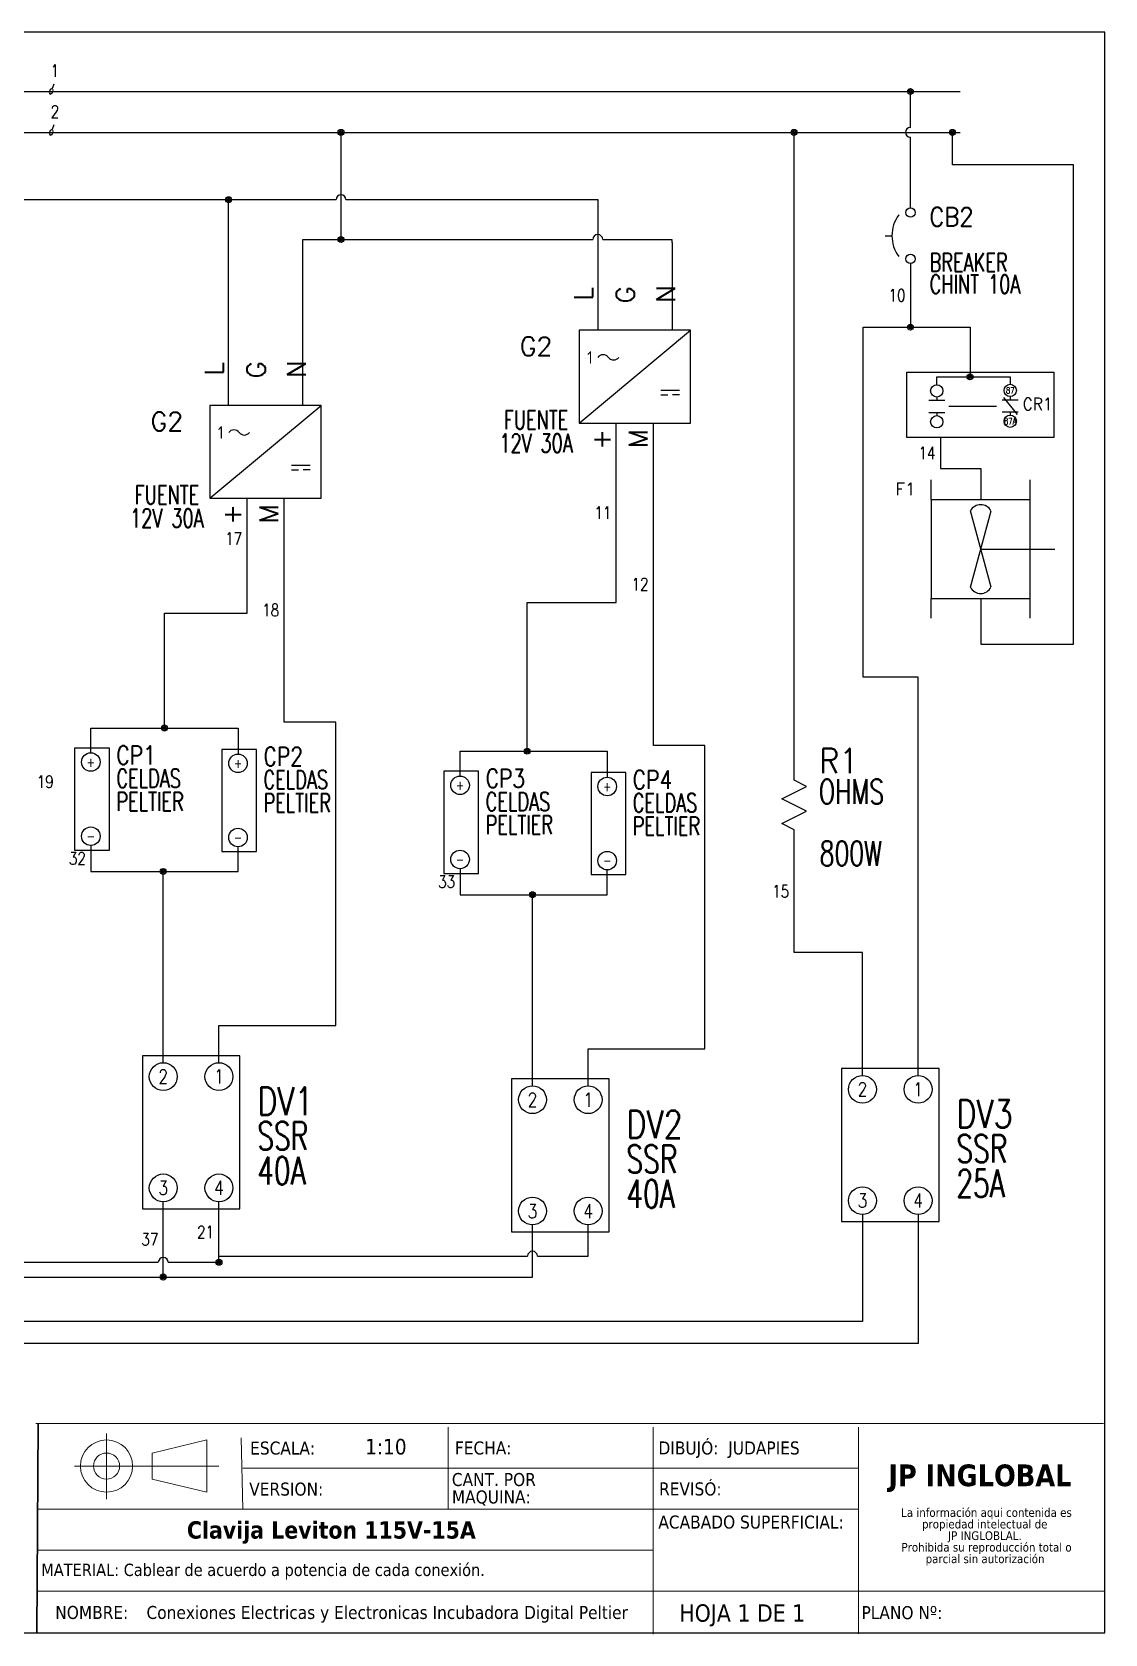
# Model space of a CAD drawing. Header units: millimetres. Extents: x 123.5 to 144.3, y 105.4 to 121.6.
# Drawn here: x 133.41 to 144.26, y 105.39 to 121.59 of the extents above; entities that cross this region are included whole.
import ezdxf
from ezdxf.enums import TextEntityAlignment as Align

# ---------------------------------------------------------------- set-up
doc = ezdxf.new("R2010")
doc.units = ezdxf.units.MM
doc.linetypes.add('CENTERX2', pattern=[20.32, 12.7, -2.54, 2.54, -2.54])
doc.linetypes.add('HIDDEN2', pattern=[0.1875, 0.125, -0.0625])
for name, color, linetype in [('BLK_12AWG', 7, 'Continuous'), ('CONTORNO', 179, 'Continuous'), ('DESC', 250, 'Continuous'), ('LINK', 9, 'Continuous'), ('MISC', 7, 'Continuous'), ('SYMS', 7, 'Continuous'), ('TAGS', 250, 'Continuous'), ('TERMS', 250, 'Continuous'), ('WIRES', 7, 'Continuous')]:
    doc.layers.add(name, color=color, linetype=linetype)
doc.layers.add('WIRENO', color=7, linetype='Continuous', true_color=0x000000)
doc.styles.add('SLDTEXTSTYLE0', font='tahoma.ttf')
doc.styles.add('SLDTEXTSTYLE1', font='')
doc.styles.add('WD', font='romans.shx')
doc.styles.add('WD_IEC', font='isocp2.shx', dxfattribs={"width": 0.9, "height": 4})
doc.styles.get('SLDTEXTSTYLE1').set_extended_font_data('Tahoma', bold=True)

# ---------------------------------------------------------------- blocks, each defined once
blk = doc.blocks.new('SW_NOTE_2')
at = {"layer": 'CONTORNO', "color": 0, "char_height": 1.0583, "attachment_point": 2, "style": 'SLDTEXTSTYLE0'}
for s, insert in [('La información aqui contenida es ', (10.29, 1.34)), ('propiedad intelectual de', (10.08, -0.07)), ('JP INGLOBLAL.', (10.1, -1.48)), ('Prohibida su reproducción total o ', (10.3, -2.89)), ('parcial sin autorización', (10.12, -4.3))]:
    blk.add_mtext(s, dxfattribs=dict(at, insert=insert))
blk = doc.blocks.new('SW_NOTE_4')
at = {"color": 0, "linetype": 'Continuous', "lineweight": 0, "char_height": 1.587, "attachment_point": 1, "style": 'SLDTEXTSTYLE0'}
for s, insert in [('CANT. POR ', (0, 2.02)), ('MAQUINA:', (0, -0.1))]:
    blk.add_mtext(s, dxfattribs=dict(at, insert=insert))
blk = doc.blocks.new('WD_WNH')
at = {"linetype": 'Continuous', "style": 'WD', "width": 0.8}
blk.add_attdef('WIRENO', text='', height=0.125, dxfattribs=at).set_placement((0, 0.062), align=Align.CENTER)
at = {"style": 'WD', "flags": 1}
for tag, p in [('W01USER', (0, 0.078)), ('W02USER', (0, 0.07)), ('W03USER', (0, 0.062)), ('W04USER', (0, 0.055)), ('W05USER', (0, 0.047)), ('W06USER', (0, 0.039)), ('W07USER', (0, 0.031)), ('W08USER', (0, 0.023)), ('W09USER', (0, 0.016)), ('W10USER', (0, 0.008))]:
    blk.add_attdef(tag, text='', height=0.005, dxfattribs=at).set_placement(p, align=Align.CENTER)
blk = doc.blocks.new('VPW1_1PH')
for p, q in [((-0.125, -0.625), (0.625, 0)), ((0.425, -0.404), (0.55, -0.404)), ((0.425, -0.435), (0.472, -0.435)), ((0.55, -0.435), (0.503, -0.435))]:
    blk.add_line(p, q)
blk.add_lwpolyline([(-0.125, 0), (-0.125, -0.625), (0.625, -0.625), (0.625, 0)], close=True)
for centre, start, end in [((0.036, -0.209), 36.8699, 143.1301), ((0.106, -0.156), 216.8699, 323.1301)]:
    blk.add_arc(centre, 0.0438, start, end)
at = {"style": 'WD_IEC'}
blk.add_text('1', height=0.084, dxfattribs=at).set_placement((-0.034, -0.183), align=Align.MIDDLE_RIGHT)
at = {"linetype": 'Continuous', "style": 'WD', "flags": 8}
for tag, p in [('TERM02', (0.21, 0.728)), ('TERM03', (0.46, 0.728)), ('TERM01', (-0.04, 0.686)), ('TERM04', (0.085, -0.665)), ('TERM05', (0.335, -0.665))]:
    blk.add_attdef(tag, text='', height=0.125, rotation=90, dxfattribs=at).set_placement(p, align=Align.RIGHT)
at = {"style": 'WD', "width": 0.7}
for tag, p in [('INST', (-0.416, 0.169)), ('LOC', (-0.416, -0.001)), ('RATING1', (-0.416, -0.34)), ('XREF', (-0.416, -0.51)), ('DESC1', (-0.416, -0.666)), ('DESC2', (-0.416, -0.822)), ('DESC3', (-0.416, -0.977))]:
    blk.add_attdef(tag, text='', height=0.125, dxfattribs=at).set_placement(p, align=Align.CENTER)
at = {"style": 'WD'}
for tag, p, height, flags in [('X2TERM01', (0, 0), 0.0125, 1), ('X2TERM02', (0.25, 0), 0.0125, 1), ('X2TERM03', (0.5, 0), 0.0125, 1), ('FAMILY', (0.684, -0.525), 0.01, 9), ('X8TERM04', (0.125, -0.625), 0.0125, 1), ('X8TERM05', (0.375, -0.625), 0.0125, 1)]:
    blk.add_attdef(tag, p, '', height=height, dxfattribs=dict(at, flags=flags))
blk.add_attdef('TAG1', text='', height=0.125, dxfattribs=at).set_placement((-0.416, -0.171), align=Align.CENTER)
at = {"linetype": 'Continuous', "style": 'WD', "flags": 9}
for tag, p in [('MFG', (0.709, -0.085)), ('CAT', (0.711, -0.066)), ('ASSYCODE', (0.709, -0.606))]:
    blk.add_attdef(tag, text='', height=0.01, dxfattribs=at).set_placement(p, align=Align.CENTER)
blk = doc.blocks.new('VDV1T6')
for p, q in [((-0.109, 0.344), (-0.109, -0.344)), ((0.125, 0.344), (-0.109, 0.344)), ((0.125, -0.344), (0.125, 0.344)), ((-0.109, -0.344), (0.125, -0.344))]:
    blk.add_line(p, q)
for centre in [(0, 0.25), (0, -0.25)]:
    blk.add_circle(centre, 0.0625)
at = {"style": 'WD'}
for tag, p, width in [('INST', (0.177, 0.559), 0.7), ('LOC', (0.177, 0.39), 0.7), ('TAG1', (0.172, 0.234), 0.8), ('DESC1', (0.172, 0.077), 0.7), ('DESC2', (0.172, -0.079), 0.7), ('RATING1', (0.188, -0.235), 0.7), ('RATING2', (0.188, -0.391), 0.7), ('XREF', (0.172, -0.548), 0.7)]:
    blk.add_attdef(tag, p, '', height=0.125, dxfattribs=dict(at, width=width))
at = {"style": 'WD', "flags": 1}
for tag, p in [('X2TERM02', (0, 0.312)), ('X4TERM02', (-0.062, 0.25)), ('X1TERM02', (0.062, 0.25)), ('X4TERM01', (-0.062, -0.25)), ('X8TERM01', (0, -0.312)), ('X1TERM01', (0.062, -0.25))]:
    blk.add_attdef(tag, p, '', height=0.0125, dxfattribs=at)
at = {"linetype": 'Continuous', "style": 'WD', "width": 0.8, "flags": 8}
for tag, p in [('TERM02', (0, 0.25)), ('TERM01', (0, -0.25))]:
    blk.add_attdef(tag, text='', height=0.0625, dxfattribs=at).set_placement(p, align=Align.MIDDLE)
at = {"linetype": 'Continuous', "style": 'WD', "flags": 9}
blk.add_attdef('ASSYCODE', text='', height=0.01, dxfattribs=at).set_placement((0.203, -0.109), align=Align.CENTER)
at = {"style": 'WD', "flags": 9}
blk.add_attdef('FAMILY', text='', height=0.01, dxfattribs=at).set_placement((0.198, -0.065), align=Align.CENTER)
at = {"linetype": 'Continuous', "style": 'WD', "flags": 1}
for tag, p in [('MFG', (0.203, -0.094)), ('CAT', (0.203, -0.075))]:
    blk.add_attdef(tag, text='', height=0.01, dxfattribs=at).set_placement(p, align=Align.MIDDLE)
blk = doc.blocks.new('VDV1TF')
for p, q in [((-0.0938, 0.3438), (-0.0938, -0.3438)), ((0.3438, 0.3438), (-0.0938, 0.3438)), ((0.3438, -0.3438), (0.3438, 0.3438)), ((-0.0938, -0.3438), (0.3438, -0.3438))]:
    blk.add_line(p, q)
for centre in [(0, 0.25), (0.25, 0.25), (0, -0.25), (0.25, -0.25)]:
    blk.add_circle(centre, 0.0625)
at = {"style": 'WD', "width": 0.7}
for tag, p in [('INST', (0.1305, 0.5446)), ('LOC', (0.1305, 0.375)), ('RATING2', (0.125, -0.1562))]:
    blk.add_attdef(tag, text='', height=0.125, dxfattribs=at).set_placement(p, align=Align.CENTER)
at = {"style": 'WD', "flags": 1}
for tag, p in [('X2TERM02', (0, 0.3125)), ('X2TERM04', (0.25, 0.3125)), ('X4TERM02', (-0.0625, 0.25)), ('X1TERM04', (0.3125, 0.25)), ('X4TERM01', (-0.0625, -0.25)), ('X1TERM03', (0.3125, -0.25)), ('X8TERM01', (0, -0.3125)), ('X8TERM03', (0.25, -0.3125))]:
    blk.add_attdef(tag, p, '', height=0.0125, dxfattribs=at)
at = {"linetype": 'Continuous', "style": 'WD', "width": 0.8, "flags": 8}
for tag, p in [('TERM02', (0, 0.25)), ('TERM04', (0.25, 0.25)), ('TERM01', (0, -0.25)), ('TERM03', (0.25, -0.25))]:
    blk.add_attdef(tag, text='', height=0.0625, dxfattribs=at).set_placement(p, align=Align.MIDDLE)
at = {"style": 'WD'}
for tag, p, width in [('TAG1', (0.4219, 0.0774), 0.8), ('DESC1', (0.4219, -0.0789), 0.7), ('DESC2', (0.4219, -0.2351), 0.7), ('XREF', (0.4219, -0.3914), 0.7)]:
    blk.add_attdef(tag, p, '', height=0.125, dxfattribs=dict(at, width=width))
at = {"style": 'WD', "width": 0.7}
blk.add_attdef('RATING1', text='', height=0.125, dxfattribs=at).set_placement((0.125, 0.0625), align=Align.MIDDLE)
at = {"style": 'WD', "flags": 9}
blk.add_attdef('FAMILY', text='', height=0.01, dxfattribs=at).set_placement((0.1197, -0.0802), align=Align.CENTER)
at = {"linetype": 'Continuous', "style": 'WD', "flags": 9}
blk.add_attdef('ASSYCODE', text='', height=0.01, dxfattribs=at).set_placement((0.125, -0.1406), align=Align.CENTER)
at = {"linetype": 'Continuous', "style": 'WD', "flags": 1}
for tag, p in [('MFG', (0.125, -0.1096)), ('CAT', (0.125, -0.0907))]:
    blk.add_attdef(tag, text='', height=0.01, dxfattribs=at).set_placement(p, align=Align.MIDDLE)
blk = doc.blocks.new('WDDOT')
for radius in [0.03, 0.0187, 0.00929]:
    blk.add_circle((0, 0), radius)
blk = doc.blocks.new('WD_WNV')
at = {"linetype": 'Continuous', "style": 'WD', "width": 0.8}
blk.add_attdef('WIRENO', text='', height=0.125, dxfattribs=at).set_placement((-0.05, 0), align=Align.MIDDLE_RIGHT)
at = {"style": 'WD', "flags": 1}
for tag, p in [('W01USER', (-0.062, 0.094)), ('W02USER', (-0.062, 0.086)), ('W03USER', (-0.062, 0.078)), ('W04USER', (-0.062, 0.07)), ('W05USER', (-0.062, 0.062)), ('W06USER', (-0.062, 0.055)), ('W07USER', (-0.062, 0.047)), ('W08USER', (-0.062, 0.039)), ('W09USER', (-0.062, 0.031)), ('W10USER', (-0.062, 0.023))]:
    blk.add_attdef(tag, text='', height=0.005, dxfattribs=at).set_placement(p, align=Align.CENTER)
blk = doc.blocks.new('VCR21T')
at = {"linetype": 'Continuous'}
for p, q in [((-0.08, 0.062), (0.08, 0.062)), ((-0.08, -0.062), (0.08, -0.062))]:
    blk.add_line(p, q, dxfattribs=at)
for p, q in [((0, 0.094), (0, 0.062)), ((0, -0.062), (0, -0.094))]:
    blk.add_line(p, q)
for centre in [(0, 0.156), (0, -0.156)]:
    blk.add_circle(centre, 0.0625)
at = {"style": 'WD'}
for tag, p, width in [('INST', (0.125, 0.326), 0.7), ('LOC', (0.125, 0.156), 0.7), ('TAG2', (0.127, -0.045), 0.9), ('XREF', (0.129, -0.199), 0.7), ('DESC1', (0.129, -0.351), 0.7), ('DESC2', (0.129, -0.499), 0.7), ('DESC3', (0.129, -0.646), 0.7)]:
    blk.add_attdef(tag, p, '', height=0.125, dxfattribs=dict(at, width=width))
at = {"linetype": 'Continuous', "style": 'WD', "width": 0.8, "flags": 8}
for tag, p in [('TERM01', (0, 0.156)), ('TERM02', (0, -0.156))]:
    blk.add_attdef(tag, text='', height=0.0625, dxfattribs=at).set_placement(p, align=Align.MIDDLE_CENTER)
at = {"style": 'WD'}
for tag, p, height, flags in [('X2TERM01', (0, 0.219), 0.0125, 1), ('FAMILY', (-0.181, 0.003), 0.01, 9), ('CONTACT', (-0.181, -0.014), 0.01, 1), ('X8TERM02', (0, -0.219), 0.0125, 1)]:
    blk.add_attdef(tag, p, '', height=height, dxfattribs=dict(at, flags=flags))
at = {"color": 7, "style": 'WD'}
for tag, p in [('X4LINK', (-0.141, 0)), ('X1LINK', (0.125, 0))]:
    blk.add_attdef(tag, p, '', height=0.01, dxfattribs=at)
blk = doc.blocks.new('VCR22T')
at = {"linetype": 'Continuous'}
for p, q in [((-0.08, 0.062), (0.08, 0.062)), ((-0.069, 0.086), (0.069, -0.086)), ((-0.08, -0.062), (0.08, -0.062))]:
    blk.add_line(p, q, dxfattribs=at)
for p, q in [((0, 0.094), (0, 0.062)), ((0, -0.062), (0, -0.094))]:
    blk.add_line(p, q)
for centre in [(0, 0.156), (0, -0.156)]:
    blk.add_circle(centre, 0.0625)
at = {"style": 'WD'}
for tag, p, width in [('INST', (0.125, 0.326), 0.7), ('LOC', (0.125, 0.156), 0.7), ('TAG2', (0.127, -0.045), 0.9), ('XREF', (0.129, -0.199), 0.7), ('DESC1', (0.129, -0.351), 0.7), ('DESC2', (0.129, -0.499), 0.7), ('DESC3', (0.129, -0.646), 0.7)]:
    blk.add_attdef(tag, p, '', height=0.125, dxfattribs=dict(at, width=width))
at = {"linetype": 'Continuous', "style": 'WD', "width": 0.8, "flags": 8}
for tag, p in [('TERM01', (0, 0.156)), ('TERM02', (0, -0.156))]:
    blk.add_attdef(tag, text='', height=0.0625, dxfattribs=at).set_placement(p, align=Align.MIDDLE_CENTER)
at = {"style": 'WD'}
for tag, p, height, flags in [('X2TERM01', (0, 0.219), 0.0125, 1), ('FAMILY', (-0.181, 0.003), 0.01, 9), ('CONTACT', (-0.181, -0.014), 0.01, 1), ('X8TERM02', (0, -0.219), 0.0125, 1)]:
    blk.add_attdef(tag, p, '', height=height, dxfattribs=dict(at, flags=flags))
at = {"color": 7, "style": 'WD'}
for tag, p in [('X4LINK', (-0.141, 0)), ('X1LINK', (0.125, 0))]:
    blk.add_attdef(tag, p, '', height=0.01, dxfattribs=at)
blk = doc.blocks.new('HM1_AXIAL_FLOW_FAN1')
for p, q in [((-0.5, 0.5), (-0.5, 0.7)), ((0.5, 0.5), (0.5, 0.7)), ((-0.5, 0.5), (0.5, 0.5)), ((-0.5, 0.5), (-0.5, -0.5)), ((0.5, -0.5), (0.5, 0.5)), ((-0.104, -0.386), (0.104, 0.386)), ((0.104, -0.386), (-0.104, 0.386)), ((0, 0), (0.75, 0)), ((-0.5, -0.5), (0.5, -0.5)), ((-0.5, -0.7), (-0.5, -0.5)), ((0.5, -0.7), (0.5, -0.5))]:
    blk.add_line(p, q)
for centre, start, end in [((0, 0.333), 27.1247, 152.8753), ((0, -0.333), 207.1247, 332.8753)]:
    blk.add_arc(centre, 0.116, start, end)
at = {"style": 'WD'}
for tag, height, p in [('INST', 0.125, (-0.658, 0.914)), ('LOC', 0.125, (-0.66, 0.738)), ('TAG1', 0.125, (-0.658, 0.544)), ('TERM01', 0.0625, (-0.51, 0.016))]:
    blk.add_attdef(tag, text='', height=height, dxfattribs=at).set_placement(p, align=Align.RIGHT)
for tag, p, height in [('X2TERM04', (0, 0.5), 0.005), ('TERM04', (0.009, 0.51), 0.0625), ('X4TERM01', (-0.5, 0), 0.01), ('X1TERM03', (0.5, 0), 0.005), ('TERM03', (0.511, 0.012), 0.0625), ('RATING1', (0.549, -0.237), 0.125), ('DESC1', (0.549, -0.453), 0.125), ('X8TERM02', (0, -0.5), 0.005), ('TERM02', (0.002, -0.573), 0.0625), ('DESC2', (0.549, -0.637), 0.125), ('DESC3', (0.549, -0.827), 0.125), ('WDTAGALT', (0.569, -1.005), 0.125)]:
    blk.add_attdef(tag, p, '', height=height, dxfattribs=at)
blk.add_attdef('XREF', text='', height=0.0625, rotation=0.0625, dxfattribs=at).set_placement((0.726, 0.558), align=Align.TOP_CENTER)
at = {"style": 'WD', "flags": 1}
for tag, p in [('FAMILY', (-0.587, -0.278)), ('CAT', (-0.587, -0.322)), ('MFG', (-0.585, -0.353)), ('WDTYPE', (-0.572, -0.419)), ('ASSYCODE', (-0.557, -0.383))]:
    blk.add_attdef(tag, text='', height=0.01, dxfattribs=at).set_placement(p, align=Align.CENTER)
blk = doc.blocks.new('VCB1')
at = {"linetype": 'HIDDEN2'}
blk.add_line((-0.171, 0), (-0.125, 0), dxfattribs=at)
for centre in [(0, 0.156), (0, -0.156)]:
    blk.add_circle(centre, 0.0312)
blk.add_arc((0.109, 0), 0.234, 143.1301, 216.8699)
at = {"style": 'WD'}
for tag, p, width in [('INST', (0.219, 0.388), 0.7), ('LOC', (0.219, 0.219), 0.7), ('TAG1', (0.127, 0.064), 0.9), ('XREF', (0.129, -0.09), 0.7), ('DESC1', (0.129, -0.242), 0.7), ('DESC2', (0.129, -0.389), 0.7)]:
    blk.add_attdef(tag, p, '', height=0.125, dxfattribs=dict(at, width=width))
at = {"linetype": 'Continuous', "style": 'WD'}
for tag, height, flags, p in [('TERM01', 0.125, 8, (-0.055, 0.207)), ('MFG', 0.01, 9, (-0.142, -0.088)), ('CAT', 0.01, 9, (-0.142, -0.073))]:
    blk.add_attdef(tag, text='', height=height, dxfattribs=dict(at, flags=flags)).set_placement(p, align=Align.RIGHT)
at = {"style": 'WD', "width": 0.7}
blk.add_attdef('RATING1', text='', height=0.125, dxfattribs=at).set_placement((-0.188, 0.062), align=Align.RIGHT)
at = {"color": 7, "style": 'WD', "flags": 1}
for tag, p in [('X2TERM01', (0, 0.188)), ('X8TERM02', (0, -0.188))]:
    blk.add_attdef(tag, p, '', height=0.0125, dxfattribs=at)
at = {"color": 7, "style": 'WD'}
for tag, p in [('X4LINK', (-0.25, 0)), ('X1LINK', (0, 0))]:
    blk.add_attdef(tag, p, '', height=0.01, dxfattribs=at)
at = {"linetype": 'Continuous', "style": 'WD', "flags": 9}
blk.add_attdef('ASSYCODE', text='', height=0.01, dxfattribs=at).set_placement((-0.153, -0.106), align=Align.CENTER)
at = {"style": 'WD', "flags": 9}
for tag, p in [('FAMILY', (-0.142, -0.036)), ('CONTACT', (-0.129, -0.129))]:
    blk.add_attdef(tag, text='', height=0.01, dxfattribs=at).set_placement(p, align=Align.RIGHT)
at = {"linetype": 'Continuous', "style": 'WD', "flags": 8}
blk.add_attdef('TERM02', text='', height=0.125, dxfattribs=at).set_placement((-0.041, -0.213), align=Align.TOP_RIGHT)
blk = doc.blocks.new('VRE1')
for p, q in [((-0.0625, 0.0312), (0.0625, 0.0938)), ((0.0625, 0.0938), (0, 0.125)), ((0.0625, -0.0312), (-0.0625, 0.0312)), ((-0.0625, -0.0938), (0.0625, -0.0312)), ((0, -0.125), (-0.0625, -0.0938))]:
    blk.add_line(p, q)
at = {"style": 'WD'}
for tag, p, width in [('INST', (0.2188, 0.4876), 0.7), ('LOC', (0.2188, 0.318), 0.7), ('TAG1', (0.1269, 0.1618), 0.9), ('RATING1', (0.125, 0.0055), 0.7), ('RATING2', (0.125, -0.1507), 0.7), ('DESC1', (0.1287, -0.307), 0.7), ('DESC2', (0.1287, -0.4632), 0.7)]:
    blk.add_attdef(tag, p, '', height=0.125, dxfattribs=dict(at, width=width))
at = {"linetype": 'Continuous', "style": 'WD', "flags": 8}
blk.add_attdef('TERM01', text='', height=0.125, dxfattribs=at).set_placement((-0.055, 0.1441), align=Align.RIGHT)
at = {"style": 'WD', "flags": 9}
blk.add_attdef('FAMILY', (-0.1836, 0.0797), '', height=0.01, rotation=90, dxfattribs=at)
at = {"linetype": 'Continuous', "style": 'WD', "flags": 9}
for tag, p in [('CAT', (-0.1394, 0.1047)), ('MFG', (-0.12, 0.1028)), ('ASSYCODE', (-0.0938, 0.0938))]:
    blk.add_attdef(tag, text='', height=0.01, rotation=90, dxfattribs=at).set_placement(p, align=Align.CENTER)
at = {"color": 7, "style": 'WD', "flags": 1}
for tag, p in [('X2TERM01', (0, 0.125)), ('X8TERM02', (0, -0.125))]:
    blk.add_attdef(tag, p, '', height=0.0125, dxfattribs=at)
at = {"linetype": 'Continuous', "style": 'WD', "flags": 8}
blk.add_attdef('TERM02', text='', height=0.125, dxfattribs=at).set_placement((-0.0407, -0.1509), align=Align.TOP_RIGHT)

msp = doc.modelspace()

# ---------------------------------------------------------------- linework, layer by layer
at = {"color": 7, "linetype": 'Continuous'}
for p, q in [((144.256, 121.59), (123.506, 121.59)), ((144.256, 105.405), (144.256, 121.59)), ((123.506, 105.405), (144.256, 105.405))]:
    msp.add_line(p, q, dxfattribs=at)
at = {"color": 7, "linetype": 'CENTERX2', "lineweight": 0}
for p, q in [((144.256, 108.823), (144.256, 105.405)), ((134.165, 107.421), (134.165, 106.758)), ((133.841, 107.092), (135.299, 107.092)), ((133.462, 105.405), (144.256, 105.405))]:
    msp.add_line(p, q, dxfattribs=at)
at = {"color": 7, "linetype": 'Continuous', "lineweight": 0}
for p, q in [((144.242, 107.521), (133.452, 107.521)), ((137.616, 107.486), (137.616, 106.656)), ((139.691, 107.486), (139.691, 105.394)), ((141.766, 107.486), (141.766, 105.397)), ((135.179, 107.356), (134.625, 107.224)), ((134.625, 107.224), (134.625, 106.961)), ((135.179, 106.829), (135.179, 107.356)), ((135.526, 107.376), (135.541, 106.656)), ((141.766, 107.071), (135.541, 107.071)), ((134.625, 106.961), (135.179, 106.829)), ((141.766, 106.656), (133.465, 106.656)), ((139.691, 106.241), (133.465, 106.241)), ((144.256, 105.826), (133.465, 105.826))]:
    msp.add_line(p, q, dxfattribs=at)
at = {"color": 7, "linetype": 'Continuous', "lineweight": 30}
msp.add_line((133.473, 107.522), (133.462, 105.405), dxfattribs=at)
at = {"color": 7, "linetype": 'Continuous', "lineweight": 0}
for radius in [0.264, 0.132]:
    msp.add_circle((134.165, 107.092), radius, dxfattribs=at)
at = {"layer": 'BLK_12AWG'}
for p, q in [((132.774, 120.99), (142.793, 120.99)), ((142.29, 120.626), (142.29, 120.99)), ((132.989, 120.576), (142.793, 120.576)), ((141.114, 114.025), (141.114, 120.576)), ((142.29, 119.813), (142.29, 120.526)), ((142.714, 120.249), (142.714, 120.576)), ((143.937, 120.249), (142.714, 120.249)), ((143.937, 115.403), (143.937, 120.249)), ((143, 115.863), (143, 115.403)), ((143, 115.403), (143.937, 115.403))]:
    msp.add_line(p, q, dxfattribs=at)
msp.add_arc((142.29, 120.576), 0.05, 90, 270, dxfattribs=at)
at = {"layer": 'DESC'}
msp.add_lwpolyline([(142.254, 118.151), (143.738, 118.151), (143.738, 117.491), (142.254, 117.491)], close=True, dxfattribs=at)
at = {"layer": 'LINK'}
msp.add_lwpolyline([(142.679, 117.807), (143.159, 117.807)], dxfattribs=at)
at = {"layer": 'WIRENO'}
for points in [[(133.631, 121.065), (133.616, 121.02), (133.596, 121.01), (133.586, 120.98), (133.596, 120.961), (133.616, 120.971), (133.625, 121), (133.621, 121.01)], [(133.631, 120.651), (133.616, 120.606), (133.596, 120.596), (133.586, 120.566), (133.596, 120.547), (133.616, 120.556), (133.625, 120.586), (133.621, 120.596)]]:
    msp.add_lwpolyline(points, dxfattribs=at)
at = {"layer": 'WIRES'}
for p, q in [((136.535, 119.493), (136.535, 120.576)), ((127.869, 119.896), (135.398, 119.896)), ((135.398, 117.853), (135.398, 119.896)), ((135.398, 119.896), (136.485, 119.896)), ((136.585, 119.896), (139.13, 119.896)), ((139.13, 119.896), (139.13, 118.575)), ((136.148, 117.816), (136.148, 119.493)), ((136.148, 119.493), (139.08, 119.493)), ((139.18, 119.493), (139.879, 119.493)), ((139.879, 119.493), (139.879, 119.464)), ((139.88, 119.464), (139.88, 118.575)), ((142.29, 119.25), (142.29, 118.607)), ((141.811, 115.067), (141.811, 118.607)), ((141.811, 118.607), (142.29, 118.607)), ((142.29, 118.607), (142.895, 118.607)), ((142.895, 118.607), (142.895, 118.105)), ((142.556, 118.025), (142.556, 118.105)), ((142.556, 118.105), (143.298, 118.105)), ((143.298, 118.105), (143.298, 118.03)), ((135.398, 117.816), (135.398, 117.853)), ((139.317, 115.823), (139.317, 117.637)), ((139.692, 114.378), (139.692, 117.637)), ((142.593, 117.491), (142.593, 117.177)), ((142.593, 117.177), (143, 117.177)), ((143, 117.177), (143, 116.863)), ((135.585, 115.716), (135.585, 116.878)), ((135.96, 114.613), (135.96, 116.878)), ((138.416, 114.319), (138.416, 115.823)), ((138.416, 115.823), (138.822, 115.823)), ((138.822, 115.823), (139.317, 115.823)), ((134.75, 114.554), (134.75, 115.716)), ((134.75, 115.716), (135.585, 115.716)), ((142.367, 115.067), (141.811, 115.067)), ((142.367, 111.041), (142.367, 115.067)), ((134.006, 114.304), (134.006, 114.554)), ((134.006, 114.554), (135.494, 114.554)), ((135.494, 114.554), (135.494, 114.291)), ((136.481, 114.613), (135.96, 114.613)), ((136.481, 111.545), (136.481, 114.613)), ((140.213, 114.378), (139.692, 114.378)), ((140.213, 111.31), (140.213, 114.378)), ((137.738, 114.069), (137.738, 114.319)), ((137.738, 114.319), (139.225, 114.319)), ((139.225, 114.319), (139.225, 114.056)), ((141.114, 112.283), (141.114, 113.525)), ((134.006, 113.366), (134.006, 113.104)), ((135.494, 113.104), (135.494, 113.354)), ((134.006, 113.104), (135.494, 113.104)), ((134.738, 111.17), (134.738, 113.104)), ((137.738, 113.131), (137.738, 112.869)), ((139.225, 112.869), (139.225, 113.119)), ((137.738, 112.869), (139.225, 112.869)), ((138.47, 110.936), (138.47, 112.869)), ((141.805, 112.283), (141.114, 112.283)), ((141.805, 111.041), (141.805, 112.283)), ((135.301, 111.17), (135.301, 111.545)), ((135.301, 111.545), (136.481, 111.545)), ((139.033, 110.936), (139.033, 111.31)), ((139.033, 111.31), (140.213, 111.31)), ((134.738, 109.003), (134.738, 109.764)), ((135.301, 109.152), (135.301, 109.764)), ((138.47, 109.003), (138.47, 109.529)), ((139.033, 109.214), (139.033, 109.529)), ((141.805, 109.635), (141.805, 108.553)), ((142.367, 109.635), (142.367, 108.331)), ((135.301, 109.214), (138.42, 109.214)), ((138.52, 109.214), (139.033, 109.214)), ((132.203, 109.152), (134.688, 109.152)), ((132.203, 109.003), (134.738, 109.003)), ((134.738, 109.003), (138.47, 109.003)), ((134.788, 109.152), (135.301, 109.152)), ((141.805, 108.553), (133.181, 108.553)), ((142.367, 108.331), (133.181, 108.331))]:
    msp.add_line(p, q, dxfattribs=at)
for centre in [(136.535, 119.896), (139.13, 119.493), (134.738, 109.152), (138.47, 109.214)]:
    msp.add_arc(centre, 0.05, 0, 180, dxfattribs=at)

# ---------------------------------------------------------------- block references
at = {"color": 7, "linetype": 'Continuous', "lineweight": 0, "xscale": 0.083, "yscale": 0.083, "zscale": 0.083}
msp.add_blockref('SW_NOTE_4', (137.655, 106.854), dxfattribs=at)
at = {"layer": 'CONTORNO', "color": 7, "xscale": 0.083, "yscale": 0.083, "zscale": 0.083}
msp.add_blockref('SW_NOTE_2', (142.204, 106.555), dxfattribs=at)
at = {"layer": 'SYMS'}
for name, p in [('WDDOT', (142.29, 120.99)), ('WDDOT', (136.535, 120.576)), ('WDDOT', (141.114, 120.576)), ('WDDOT', (142.714, 120.576)), ('WDDOT', (135.398, 119.896)), ('WDDOT', (136.535, 119.493)), ('WDDOT', (142.29, 118.607)), ('WDDOT', (142.891, 118.105)), ('VCR21T', (142.556, 117.806)), ('WDDOT', (134.75, 114.554)), ('WDDOT', (138.416, 114.319)), ('WDDOT', (134.738, 113.104)), ('WDDOT', (138.47, 112.869)), ('WDDOT', (135.301, 109.152)), ('WDDOT', (134.738, 109.003))]:
    msp.add_blockref(name, p, dxfattribs=at)
ref = msp.add_blockref('VCB1', (142.29, 119.531), dxfattribs=dict(at, xscale=1.5, yscale=1.5, zscale=1.5))
ref.add_attrib('DESC2', 'CHINT 10A', (142.483, 118.947), dxfattribs={"layer": 'DESC', "height": 0.1875, "style": 'WD', "width": 0.7})
ref.add_attrib('DESC1', 'BREAKER', (142.483, 119.168), dxfattribs={"layer": 'DESC', "height": 0.1875, "style": 'WD', "width": 0.7})
ref.add_attrib('TAG1', 'CB2', (142.48, 119.628), dxfattribs={"layer": 'TAGS', "height": 0.1875, "style": 'WD', "width": 0.9})
ref = msp.add_blockref('VPW1_1PH', (139.13, 118.575), dxfattribs=dict(at, xscale=1.5, yscale=1.5, zscale=1.5))
ref.add_attrib('DESC1', 'FUENTE', dxfattribs={"layer": 'DESC', "height": 0.1875, "style": 'WD', "width": 0.7}).set_placement((138.506, 117.576), align=Align.CENTER)
ref.add_attrib('DESC2', '12V 30A', dxfattribs={"layer": 'DESC', "height": 0.1875, "style": 'WD', "width": 0.7}).set_placement((138.506, 117.341), align=Align.CENTER)
ref.add_attrib('TAG1', 'G2', dxfattribs={"layer": 'TAGS', "height": 0.1875, "style": 'WD'}).set_placement((138.506, 118.319), align=Align.CENTER)
ref.add_attrib('TERM03', 'N', dxfattribs={"layer": 'TERMS', "linetype": 'Continuous', "height": 0.188, "rotation": 90, "style": 'WD', "flags": 8}).set_placement((139.911, 119.032), align=Align.RIGHT)
ref.add_attrib('TERM02', 'G', dxfattribs={"layer": 'TERMS', "linetype": 'Continuous', "height": 0.188, "rotation": 90, "style": 'WD', "flags": 8}).set_placement((139.502, 119.018), align=Align.RIGHT)
ref.add_attrib('TERM01', 'L', dxfattribs={"layer": 'TERMS', "linetype": 'Continuous', "height": 0.188, "rotation": 90, "style": 'WD', "flags": 8}).set_placement((139.08, 119.014), align=Align.RIGHT)
ref.add_attrib('TERM05', 'M', dxfattribs={"layer": 'TERMS', "linetype": 'Continuous', "height": 0.188, "rotation": 90, "style": 'WD', "flags": 8}).set_placement((139.632, 117.577), align=Align.RIGHT)
ref.add_attrib('TERM04', '+', dxfattribs={"layer": 'TERMS', "linetype": 'Continuous', "height": 0.188, "rotation": 90, "style": 'WD', "flags": 8}).set_placement((139.257, 117.577), align=Align.RIGHT)
ref = msp.add_blockref('VPW1_1PH', (135.398, 117.816), dxfattribs=dict(at, xscale=1.5, yscale=1.5, zscale=1.5))
ref.add_attrib('DESC1', 'FUENTE', dxfattribs={"layer": 'DESC', "height": 0.1875, "style": 'WD', "width": 0.7}).set_placement((134.775, 116.817), align=Align.CENTER)
ref.add_attrib('DESC2', '12V 30A', dxfattribs={"layer": 'DESC', "height": 0.1875, "style": 'WD', "width": 0.7}).set_placement((134.775, 116.582), align=Align.CENTER)
ref.add_attrib('TAG1', 'G2', dxfattribs={"layer": 'TAGS', "height": 0.1875, "style": 'WD'}).set_placement((134.775, 117.56), align=Align.CENTER)
ref.add_attrib('TERM03', 'N', dxfattribs={"layer": 'TERMS', "linetype": 'Continuous', "height": 0.188, "rotation": 90, "style": 'WD', "flags": 8}).set_placement((136.179, 118.273), align=Align.RIGHT)
ref.add_attrib('TERM02', 'G', dxfattribs={"layer": 'TERMS', "linetype": 'Continuous', "height": 0.188, "rotation": 90, "style": 'WD', "flags": 8}).set_placement((135.771, 118.259), align=Align.RIGHT)
ref.add_attrib('TERM01', 'L', dxfattribs={"layer": 'TERMS', "linetype": 'Continuous', "height": 0.188, "rotation": 90, "style": 'WD', "flags": 8}).set_placement((135.348, 118.255), align=Align.RIGHT)
ref.add_attrib('TERM05', 'M', dxfattribs={"layer": 'TERMS', "linetype": 'Continuous', "height": 0.188, "rotation": 90, "style": 'WD', "flags": 8}).set_placement((135.9, 116.818), align=Align.RIGHT)
ref.add_attrib('TERM04', '+', dxfattribs={"layer": 'TERMS', "linetype": 'Continuous', "height": 0.188, "rotation": 90, "style": 'WD', "flags": 8}).set_placement((135.525, 116.818), align=Align.RIGHT)
ref = msp.add_blockref('VCR22T', (143.298, 117.811), dxfattribs=at)
ref.add_attrib('TAG2', 'CR1', (143.425, 117.766), dxfattribs={"layer": 'TAGS', "height": 0.125, "style": 'WD', "width": 0.9})
ref.add_attrib('TERM02', '87A', dxfattribs={"layer": 'TERMS', "linetype": 'Continuous', "height": 0.0625, "style": 'WD', "width": 0.8, "flags": 8}).set_placement((143.298, 117.655), align=Align.MIDDLE_CENTER)
ref.add_attrib('TERM01', '87', dxfattribs={"layer": 'TERMS', "linetype": 'Continuous', "height": 0.0625, "style": 'WD', "width": 0.8, "flags": 8}).set_placement((143.298, 117.967), align=Align.MIDDLE_CENTER)
ref = msp.add_blockref('HM1_AXIAL_FLOW_FAN1', (143, 116.363), dxfattribs=at)
ref.add_attrib('TAG1', 'F1', dxfattribs={"layer": 'TAGS', "height": 0.125, "style": 'WD'}).set_placement((142.342, 116.907), align=Align.RIGHT)
ref.add_attrib('X2TERM04', '14', (143, 116.863), dxfattribs={"layer": 'MISC', "height": 0.005, "style": 'WD'})
ref = msp.add_blockref('VDV1T6', (134.006, 113.835), dxfattribs=dict(at, xscale=1.5, yscale=1.5, zscale=1.5))
ref.add_attrib('DESC1', 'CELDAS', (134.264, 113.951), dxfattribs={"layer": 'DESC', "height": 0.1875, "style": 'WD', "width": 0.7})
ref.add_attrib('DESC2', 'PELTIER', (134.264, 113.717), dxfattribs={"layer": 'DESC', "height": 0.1875, "style": 'WD', "width": 0.7})
ref.add_attrib('TERM02', '+', dxfattribs={"layer": 'TERMS', "linetype": 'Continuous', "height": 0.0938, "style": 'WD', "width": 0.8, "flags": 8}).set_placement((134.006, 114.21), align=Align.MIDDLE)
ref.add_attrib('TERM01', '-', dxfattribs={"layer": 'TERMS', "linetype": 'Continuous', "height": 0.0938, "style": 'WD', "width": 0.8, "flags": 8}).set_placement((134.006, 113.46), align=Align.MIDDLE)
ref.add_attrib('TAG1', 'CP1', (134.264, 114.185), dxfattribs={"layer": 'TAGS', "height": 0.1875, "style": 'WD', "width": 0.8})
ref = msp.add_blockref('VDV1T6', (135.494, 113.822), dxfattribs=dict(at, xscale=1.5, yscale=1.5, zscale=1.5))
ref.add_attrib('DESC1', 'CELDAS', (135.751, 113.938), dxfattribs={"layer": 'DESC', "height": 0.1875, "style": 'WD', "width": 0.7})
ref.add_attrib('DESC2', 'PELTIER', (135.751, 113.704), dxfattribs={"layer": 'DESC', "height": 0.1875, "style": 'WD', "width": 0.7})
ref.add_attrib('TERM02', '+', dxfattribs={"layer": 'TERMS', "linetype": 'Continuous', "height": 0.0938, "style": 'WD', "width": 0.8, "flags": 8}).set_placement((135.494, 114.197), align=Align.MIDDLE)
ref.add_attrib('TERM01', '-', dxfattribs={"layer": 'TERMS', "linetype": 'Continuous', "height": 0.0938, "style": 'WD', "width": 0.8, "flags": 8}).set_placement((135.494, 113.447), align=Align.MIDDLE)
ref.add_attrib('TAG1', 'CP2', (135.751, 114.173), dxfattribs={"layer": 'TAGS', "height": 0.1875, "style": 'WD', "width": 0.8})
ref = msp.add_blockref('VRE1', (141.114, 113.775), dxfattribs=dict(at, xscale=2, yscale=2, zscale=2))
ref.add_attrib('RATING1', 'OHMS', (141.364, 113.786), dxfattribs={"layer": 'MISC', "height": 0.25, "style": 'WD', "width": 0.7})
ref.add_attrib('DESC1', '800W', (141.372, 113.161), dxfattribs={"layer": 'DESC', "height": 0.25, "style": 'WD', "width": 0.7})
ref.add_attrib('TAG1', 'R1', (141.368, 114.098), dxfattribs={"layer": 'TAGS', "height": 0.25, "style": 'WD', "width": 0.9})
ref = msp.add_blockref('VDV1T6', (137.738, 113.6), dxfattribs=dict(at, xscale=1.5, yscale=1.5, zscale=1.5))
ref.add_attrib('DESC1', 'CELDAS', (137.996, 113.716), dxfattribs={"layer": 'DESC', "height": 0.1875, "style": 'WD', "width": 0.7})
ref.add_attrib('DESC2', 'PELTIER', (137.996, 113.482), dxfattribs={"layer": 'DESC', "height": 0.1875, "style": 'WD', "width": 0.7})
ref.add_attrib('TERM02', '+', dxfattribs={"layer": 'TERMS', "linetype": 'Continuous', "height": 0.0938, "style": 'WD', "width": 0.8, "flags": 8}).set_placement((137.738, 113.975), align=Align.MIDDLE)
ref.add_attrib('TERM01', '-', dxfattribs={"layer": 'TERMS', "linetype": 'Continuous', "height": 0.0938, "style": 'WD', "width": 0.8, "flags": 8}).set_placement((137.738, 113.225), align=Align.MIDDLE)
ref.add_attrib('TAG1', 'CP3', (137.996, 113.951), dxfattribs={"layer": 'TAGS', "height": 0.1875, "style": 'WD', "width": 0.8})
ref = msp.add_blockref('VDV1T6', (139.225, 113.588), dxfattribs=dict(at, xscale=1.5, yscale=1.5, zscale=1.5))
ref.add_attrib('DESC1', 'CELDAS', (139.483, 113.704), dxfattribs={"layer": 'DESC', "height": 0.1875, "style": 'WD', "width": 0.7})
ref.add_attrib('DESC2', 'PELTIER', (139.483, 113.469), dxfattribs={"layer": 'DESC', "height": 0.1875, "style": 'WD', "width": 0.7})
ref.add_attrib('TERM02', '+', dxfattribs={"layer": 'TERMS', "linetype": 'Continuous', "height": 0.0938, "style": 'WD', "width": 0.8, "flags": 8}).set_placement((139.225, 113.963), align=Align.MIDDLE)
ref.add_attrib('TERM01', '-', dxfattribs={"layer": 'TERMS', "linetype": 'Continuous', "height": 0.0938, "style": 'WD', "width": 0.8, "flags": 8}).set_placement((139.225, 113.213), align=Align.MIDDLE)
ref.add_attrib('TAG1', 'CP4', (139.483, 113.938), dxfattribs={"layer": 'TAGS', "height": 0.1875, "style": 'WD', "width": 0.8})
ref = msp.add_blockref('VDV1TF', (134.738, 110.467), dxfattribs=dict(at, xscale=2.25, yscale=2.25, zscale=2.25))
ref.add_attrib('DESC2', '40A', (135.688, 109.938), dxfattribs={"layer": 'DESC', "height": 0.2812, "style": 'WD', "width": 0.7})
ref.add_attrib('DESC1', 'SSR', (135.688, 110.29), dxfattribs={"layer": 'DESC', "height": 0.2812, "style": 'WD', "width": 0.7})
ref.add_attrib('TAG1', 'DV1', (135.688, 110.641), dxfattribs={"layer": 'TAGS', "height": 0.2812, "style": 'WD', "width": 0.8})
ref.add_attrib('TERM03', '4', dxfattribs={"layer": 'TERMS', "linetype": 'Continuous', "height": 0.141, "style": 'WD', "width": 0.8, "flags": 8}).set_placement((135.301, 109.905), align=Align.MIDDLE)
ref.add_attrib('TERM04', '1', dxfattribs={"layer": 'TERMS', "linetype": 'Continuous', "height": 0.141, "style": 'WD', "width": 0.8, "flags": 8}).set_placement((135.301, 111.03), align=Align.MIDDLE)
ref.add_attrib('TERM02', '2', dxfattribs={"layer": 'TERMS', "linetype": 'Continuous', "height": 0.141, "style": 'WD', "width": 0.8, "flags": 8}).set_placement((134.738, 111.03), align=Align.MIDDLE)
ref.add_attrib('TERM01', '3', dxfattribs={"layer": 'TERMS', "linetype": 'Continuous', "height": 0.141, "style": 'WD', "width": 0.8, "flags": 8}).set_placement((134.738, 109.905), align=Align.MIDDLE)
ref = msp.add_blockref('VDV1TF', (141.805, 110.338), dxfattribs=dict(at, xscale=2.25, yscale=2.25, zscale=2.25))
ref.add_attrib('DESC2', '25A', (142.754, 109.809), dxfattribs={"layer": 'DESC', "height": 0.2812, "style": 'WD', "width": 0.7})
ref.add_attrib('DESC1', 'SSR', (142.754, 110.161), dxfattribs={"layer": 'DESC', "height": 0.2812, "style": 'WD', "width": 0.7})
ref.add_attrib('TAG1', 'DV3', (142.754, 110.512), dxfattribs={"layer": 'TAGS', "height": 0.2812, "style": 'WD', "width": 0.8})
ref.add_attrib('TERM03', '4', dxfattribs={"layer": 'TERMS', "linetype": 'Continuous', "height": 0.141, "style": 'WD', "width": 0.8, "flags": 8}).set_placement((142.367, 109.776), align=Align.MIDDLE)
ref.add_attrib('TERM04', '1', dxfattribs={"layer": 'TERMS', "linetype": 'Continuous', "height": 0.141, "style": 'WD', "width": 0.8, "flags": 8}).set_placement((142.367, 110.901), align=Align.MIDDLE)
ref.add_attrib('TERM02', '2', dxfattribs={"layer": 'TERMS', "linetype": 'Continuous', "height": 0.141, "style": 'WD', "width": 0.8, "flags": 8}).set_placement((141.805, 110.901), align=Align.MIDDLE)
ref.add_attrib('TERM01', '3', dxfattribs={"layer": 'TERMS', "linetype": 'Continuous', "height": 0.141, "style": 'WD', "width": 0.8, "flags": 8}).set_placement((141.805, 109.776), align=Align.MIDDLE)
ref = msp.add_blockref('VDV1TF', (138.47, 110.233), dxfattribs=dict(at, xscale=2.25, yscale=2.25, zscale=2.25))
ref.add_attrib('DESC2', '40A', (139.419, 109.704), dxfattribs={"layer": 'DESC', "height": 0.2812, "style": 'WD', "width": 0.7})
ref.add_attrib('DESC1', 'SSR', (139.419, 110.055), dxfattribs={"layer": 'DESC', "height": 0.2812, "style": 'WD', "width": 0.7})
ref.add_attrib('TAG1', 'DV2', (139.419, 110.407), dxfattribs={"layer": 'TAGS', "height": 0.2812, "style": 'WD', "width": 0.8})
ref.add_attrib('TERM03', '4', dxfattribs={"layer": 'TERMS', "linetype": 'Continuous', "height": 0.141, "style": 'WD', "width": 0.8, "flags": 8}).set_placement((139.033, 109.67), align=Align.MIDDLE)
ref.add_attrib('TERM04', '1', dxfattribs={"layer": 'TERMS', "linetype": 'Continuous', "height": 0.141, "style": 'WD', "width": 0.8, "flags": 8}).set_placement((139.033, 110.795), align=Align.MIDDLE)
ref.add_attrib('TERM02', '2', dxfattribs={"layer": 'TERMS', "linetype": 'Continuous', "height": 0.141, "style": 'WD', "width": 0.8, "flags": 8}).set_placement((138.47, 110.795), align=Align.MIDDLE)
ref.add_attrib('TERM01', '3', dxfattribs={"layer": 'TERMS', "linetype": 'Continuous', "height": 0.141, "style": 'WD', "width": 0.8, "flags": 8}).set_placement((138.47, 109.67), align=Align.MIDDLE)
at = {"layer": 'WIRENO'}
ref = msp.add_blockref('WD_WNH', (133.606, 120.99), dxfattribs=at)
ref.add_attrib('WIRENO', '1', dxfattribs={"linetype": 'Continuous', "height": 0.125, "style": 'WD', "width": 0.8}).set_placement((133.643, 121.101), align=Align.BOTTOM_CENTER)
ref = msp.add_blockref('WD_WNH', (133.606, 120.576), dxfattribs=at)
ref.add_attrib('WIRENO', '2', dxfattribs={"linetype": 'Continuous', "height": 0.125, "style": 'WD', "width": 0.8}).set_placement((133.643, 120.686), align=Align.BOTTOM_CENTER)
ref = msp.add_blockref('WD_WNV', (142.29, 118.929), dxfattribs=at)
ref.add_attrib('WIRENO', '10', dxfattribs={"linetype": 'Continuous', "height": 0.125, "style": 'WD', "width": 0.8}).set_placement((142.24, 118.929), align=Align.MIDDLE_RIGHT)
ref = msp.add_blockref('WD_WNV', (142.593, 117.334), dxfattribs=at)
ref.add_attrib('WIRENO', '14', dxfattribs={"linetype": 'Continuous', "height": 0.125, "style": 'WD', "width": 0.8}).set_placement((142.543, 117.334), align=Align.MIDDLE_RIGHT)
ref = msp.add_blockref('WD_WNV', (139.317, 116.73), dxfattribs=at)
ref.add_attrib('WIRENO', '11', dxfattribs={"linetype": 'Continuous', "height": 0.125, "style": 'WD', "width": 0.8}).set_placement((139.267, 116.73), align=Align.MIDDLE_RIGHT)
ref = msp.add_blockref('WD_WNV', (135.585, 116.468), dxfattribs=at)
ref.add_attrib('WIRENO', '17', dxfattribs={"linetype": 'Continuous', "height": 0.125, "style": 'WD', "width": 0.8}).set_placement((135.535, 116.468), align=Align.MIDDLE_RIGHT)
ref = msp.add_blockref('WD_WNV', (139.692, 116.008), dxfattribs=at)
ref.add_attrib('WIRENO', '12', dxfattribs={"linetype": 'Continuous', "height": 0.125, "style": 'WD', "width": 0.8}).set_placement((139.642, 116.008), align=Align.MIDDLE_RIGHT)
ref = msp.add_blockref('WD_WNV', (135.96, 115.746), dxfattribs=at)
ref.add_attrib('WIRENO', '18', dxfattribs={"linetype": 'Continuous', "height": 0.125, "style": 'WD', "width": 0.8}).set_placement((135.91, 115.746), align=Align.MIDDLE_RIGHT)
ref = msp.add_blockref('WD_WNV', (133.403, 113.721), dxfattribs=at)
ref.add_attrib('WIRENO', '19', dxfattribs={"linetype": 'Continuous', "height": 0.125, "style": 'WD', "width": 0.8}).set_placement((133.631, 114.01), align=Align.MIDDLE_RIGHT)
ref = msp.add_blockref('WD_WNV', (134.006, 113.235), dxfattribs=at)
ref.add_attrib('WIRENO', '32', dxfattribs={"linetype": 'Continuous', "height": 0.125, "style": 'WD', "width": 0.8}).set_placement((133.956, 113.235), align=Align.MIDDLE_RIGHT)
ref = msp.add_blockref('WD_WNV', (137.738, 113), dxfattribs=at)
ref.add_attrib('WIRENO', '33', dxfattribs={"linetype": 'Continuous', "height": 0.125, "style": 'WD', "width": 0.8}).set_placement((137.688, 113), align=Align.MIDDLE_RIGHT)
ref = msp.add_blockref('WD_WNV', (141.114, 112.904), dxfattribs=at)
ref.add_attrib('WIRENO', '15', dxfattribs={"linetype": 'Continuous', "height": 0.125, "style": 'WD', "width": 0.8}).set_placement((141.064, 112.904), align=Align.MIDDLE_RIGHT)
ref = msp.add_blockref('WD_WNV', (135.301, 109.458), dxfattribs=at)
ref.add_attrib('WIRENO', '21', dxfattribs={"linetype": 'Continuous', "height": 0.125, "style": 'WD', "width": 0.8}).set_placement((135.251, 109.458), align=Align.MIDDLE_RIGHT)
ref = msp.add_blockref('WD_WNV', (134.738, 109.384), dxfattribs=at)
ref.add_attrib('WIRENO', '37', dxfattribs={"linetype": 'Continuous', "height": 0.125, "style": 'WD', "width": 0.8}).set_placement((134.688, 109.384), align=Align.MIDDLE_RIGHT)

# ---------------------------------------------------------------- texts
at = {"color": 7, "linetype": 'Continuous', "lineweight": 0, "attachment_point": 1, "style": 'SLDTEXTSTYLE0'}
for s, insert, char_height in [('ESCALA:', (135.616, 107.34), 0.1318), ('FECHA:', (137.686, 107.341), 0.1318), ('VERSION:', (135.607, 106.925), 0.1318), ('REVISÓ:', (139.749, 106.927), 0.1318), ('MATERIAL: Cablear de acuerdo a potencia de cada conexión.', (133.505, 106.105), 0.1245), ('\\pi-0.39529,l0.52705,t1.0541;NOMBRE:^IConexiones Electricas y Electronicas Incubadora Digital Peltier', (133.515, 105.678), 0.131763), ('HOJA 1 DE 1', (139.953, 105.694), 0.17568), ('PLANO Nº:', (141.795, 105.676), 0.1318)]:
    msp.add_mtext(s, dxfattribs=dict(at, insert=insert, char_height=char_height))
at = {"layer": 'CONTORNO', "color": 7}
for s, insert, char_height, attachment_point, style in [('1:10', (136.988, 107.367), 0.1581, 2, 'SLDTEXTSTYLE0'), ('DIBUJÓ:  JUDAPIES', (139.743, 107.341), 0.13176, 1, 'SLDTEXTSTYLE0'), ('ACABADO SUPERFICIAL:', (139.742, 106.592), 0.13176, 1, 'SLDTEXTSTYLE0'), ('Clavija Leviton 115V-15A', (136.437, 106.534), 0.17568, 2, 'SLDTEXTSTYLE1')]:
    msp.add_mtext(s, dxfattribs=dict(at, insert=insert, char_height=char_height, attachment_point=attachment_point, style=style))
at = {"layer": 'CONTORNO', "insert": (142.067, 107.108), "char_height": 0.2196, "attachment_point": 1, "style": 'SLDTEXTSTYLE1'}
msp.add_mtext('JP INGLOBAL', dxfattribs=at)

doc.saveas('drawing.dxf')
